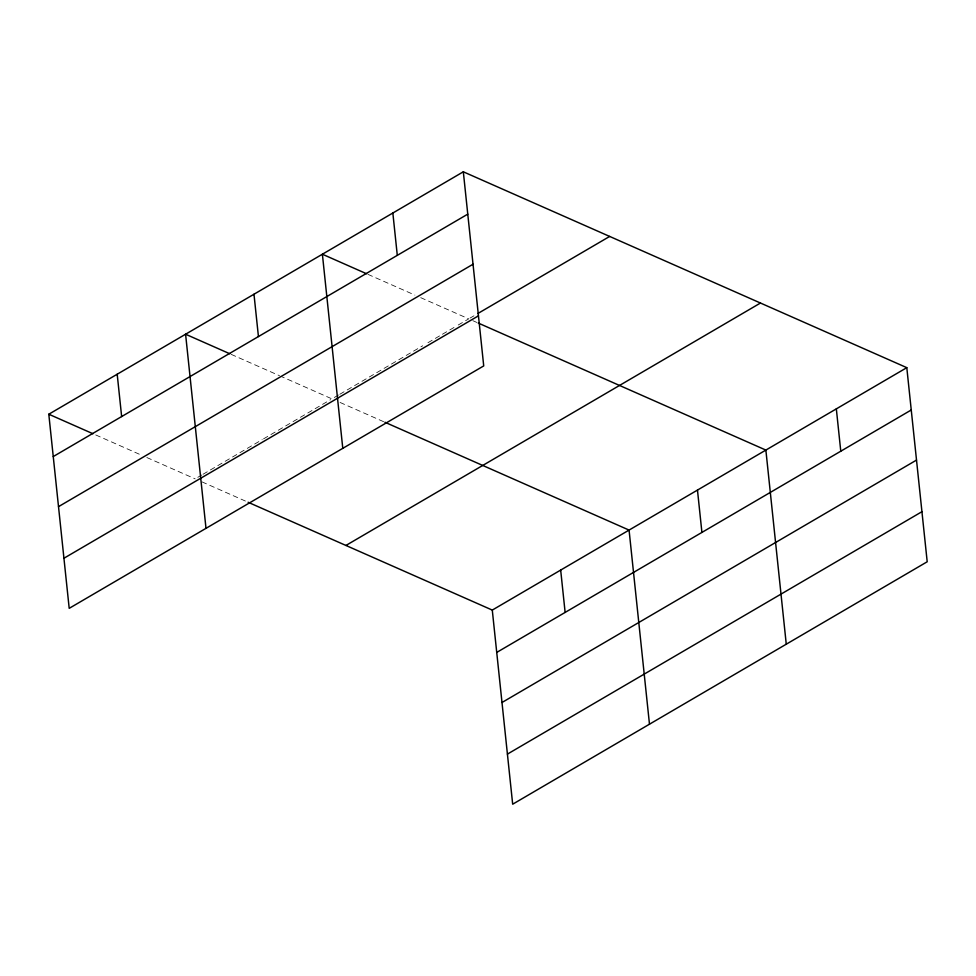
<?xml version="1.0" encoding="UTF-8"?>
<svg xmlns="http://www.w3.org/2000/svg" width="976" height="976" viewBox="0 0 976 976"><rect width="100%" height="100%" fill="white"/><g stroke="black" fill="none" stroke-linecap="round" stroke-linejoin="round"><path stroke-width="0.73" stroke-dasharray="4.88 3.66" d="M197.786 477.325L201.727 475.019M203.045 474.251L262.227 439.627M263.544 438.858L330.62 399.635M338.513 395.012L331.938 398.867L280.856 376.297M339.831 394.243L422.693 345.785M427.952 342.71L441.103 335.012M442.421 334.243L456.89 325.789M458.208 325.02L468.724 318.859L420.412 297.521M470.029 318.103L473.946 315.809M367.94 274.354L414.885 295.081M472.799 320.665L476.874 322.458M231.153 354.349L279.478 375.687M340.087 402.466L384.922 422.254M95.746 434.954L141.3 455.084M146.827 457.524L195.151 478.862M201.947 481.863L245.415 501.054"/><path stroke-width="1.46" d="M463.319 171.8L483.718 365.915L69.198 608.341L48.8 414.227L463.319 171.8L906.802 367.659L927.2 561.773L512.681 804.2L492.282 610.085L248.124 502.262M53.253 456.561L467.76 214.147M58.511 506.654L473.031 264.228M477.862 313.516L609.658 236.436M63.94 558.248L478.447 315.834M345.931 545.45L760.45 303.036M492.282 610.085L906.802 367.659M496.735 652.419L911.242 409.993M501.993 702.5L916.513 460.086M507.422 754.106L921.942 511.692M366.561 273.744L322.385 254.224L342.783 448.338M478.24 323.056L765.867 450.082L786.266 644.197M229.775 353.739L185.586 334.231L205.997 528.333M384.922 422.254L629.069 530.09L649.479 724.192M48.8 414.227L92.976 433.734M836.334 408.871L840.775 451.205M697.474 490.086L701.915 532.42M560.675 570.082L565.128 612.416M392.852 213.012L397.293 255.358M253.98 294.227L258.433 336.561M117.193 374.223L121.646 416.569"/></g></svg>
